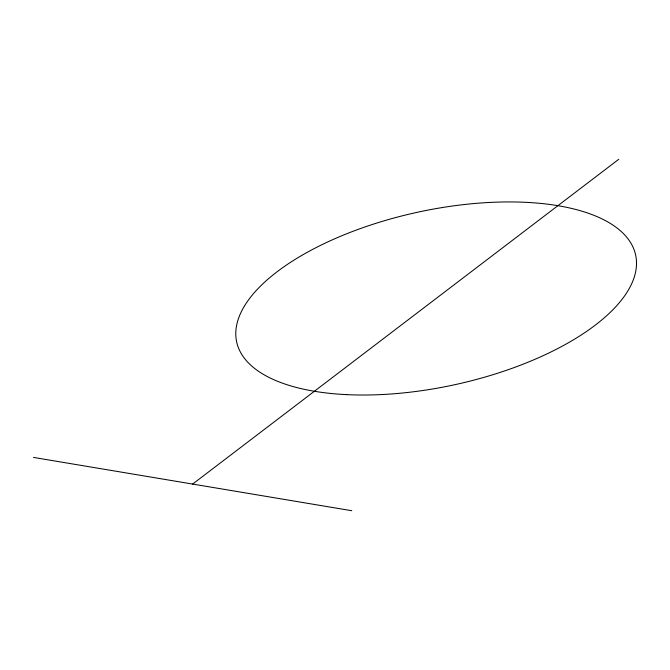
<?xml version="1.0" encoding="UTF-8"?>
<svg xmlns="http://www.w3.org/2000/svg" width="670" height="670" viewBox="0 0 670 670"><rect width="100%" height="100%" fill="white"/><g stroke="black" fill="none" stroke-linecap="round" stroke-linejoin="round"><path stroke-width="1" d="M192.642 484.067L618.77 159.284M33.5 457.417L351.775 510.716M346.708 394.638A204.174 88.222 -12.3 0 0 636.14 257.849A204.174 88.222 -12.3 0 0 325.578 242.942A204.174 88.222 -12.3 0 0 346.708 394.638"/></g></svg>
